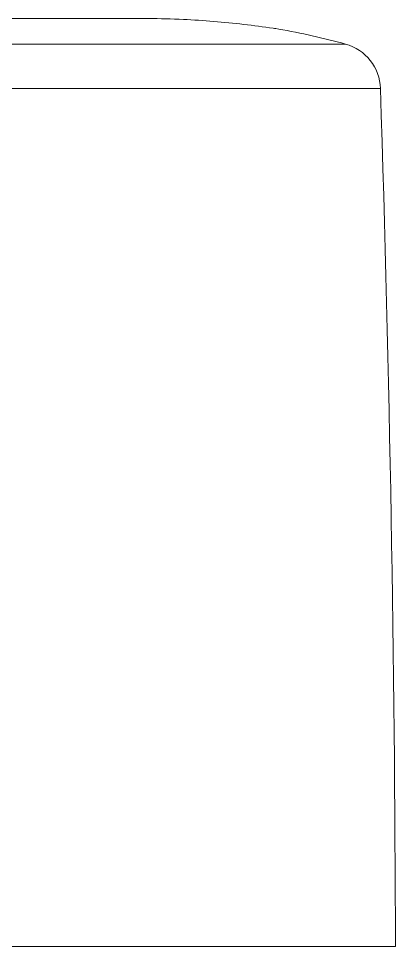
# Model space of a CAD drawing. Header units: millimetres. Extents: x 6110 to 6704, y -2661 to -1821.
# Drawn here: x 6498.709 to 6500.688, y -2146.965 to -2142.09 of the extents above; entities that cross this region are included whole.
import ezdxf

# ---------------------------------------------------------------- set-up
doc = ezdxf.new("R2010")
doc.units = ezdxf.units.MM
doc.header["$LTSCALE"] = 0.1
doc.layers.get('0').update_dxf_attribs({"lineweight": 15})

msp = doc.modelspace()

# ---------------------------------------------------------------- linework, layer by layer
for p, q in [((6499.3897, -2142.0899), (6495.7005, -2142.0899)), ((6500.0588, -2142.1428), (6500.0746, -2142.1452)), ((6489.6994, -2142.2239), (6500.4254, -2142.2239)), ((6495.0624, -2142.4568), (6500.6088, -2142.4568)), ((6500.6875, -2146.965), (6495.0624, -2146.965))]:
    msp.add_line(p, q)
for centre, radius, start, end in [((6499.3884, -2145.9953), 3.9054, 87.27, 89.983), ((6499.3521, -2146.7178), 4.6288, 83.3119, 87.2464), ((6499.286, -2147.3146), 5.2292, 81.6561, 83.3538), ((6499.2899, -2147.2969), 5.2111, 81.5145, 81.6706), ((6499.4357, -2145.8117), 3.7218, 74.5784, 80.115), ((6500.3589, -2142.4649), 0.25, 1.8583, 74.5784), ((6350.0801, -2147.34), 150.6079, 0.142665, 1.858048)]:
    msp.add_arc(centre, radius, start, end)

doc.saveas('drawing.dxf')
